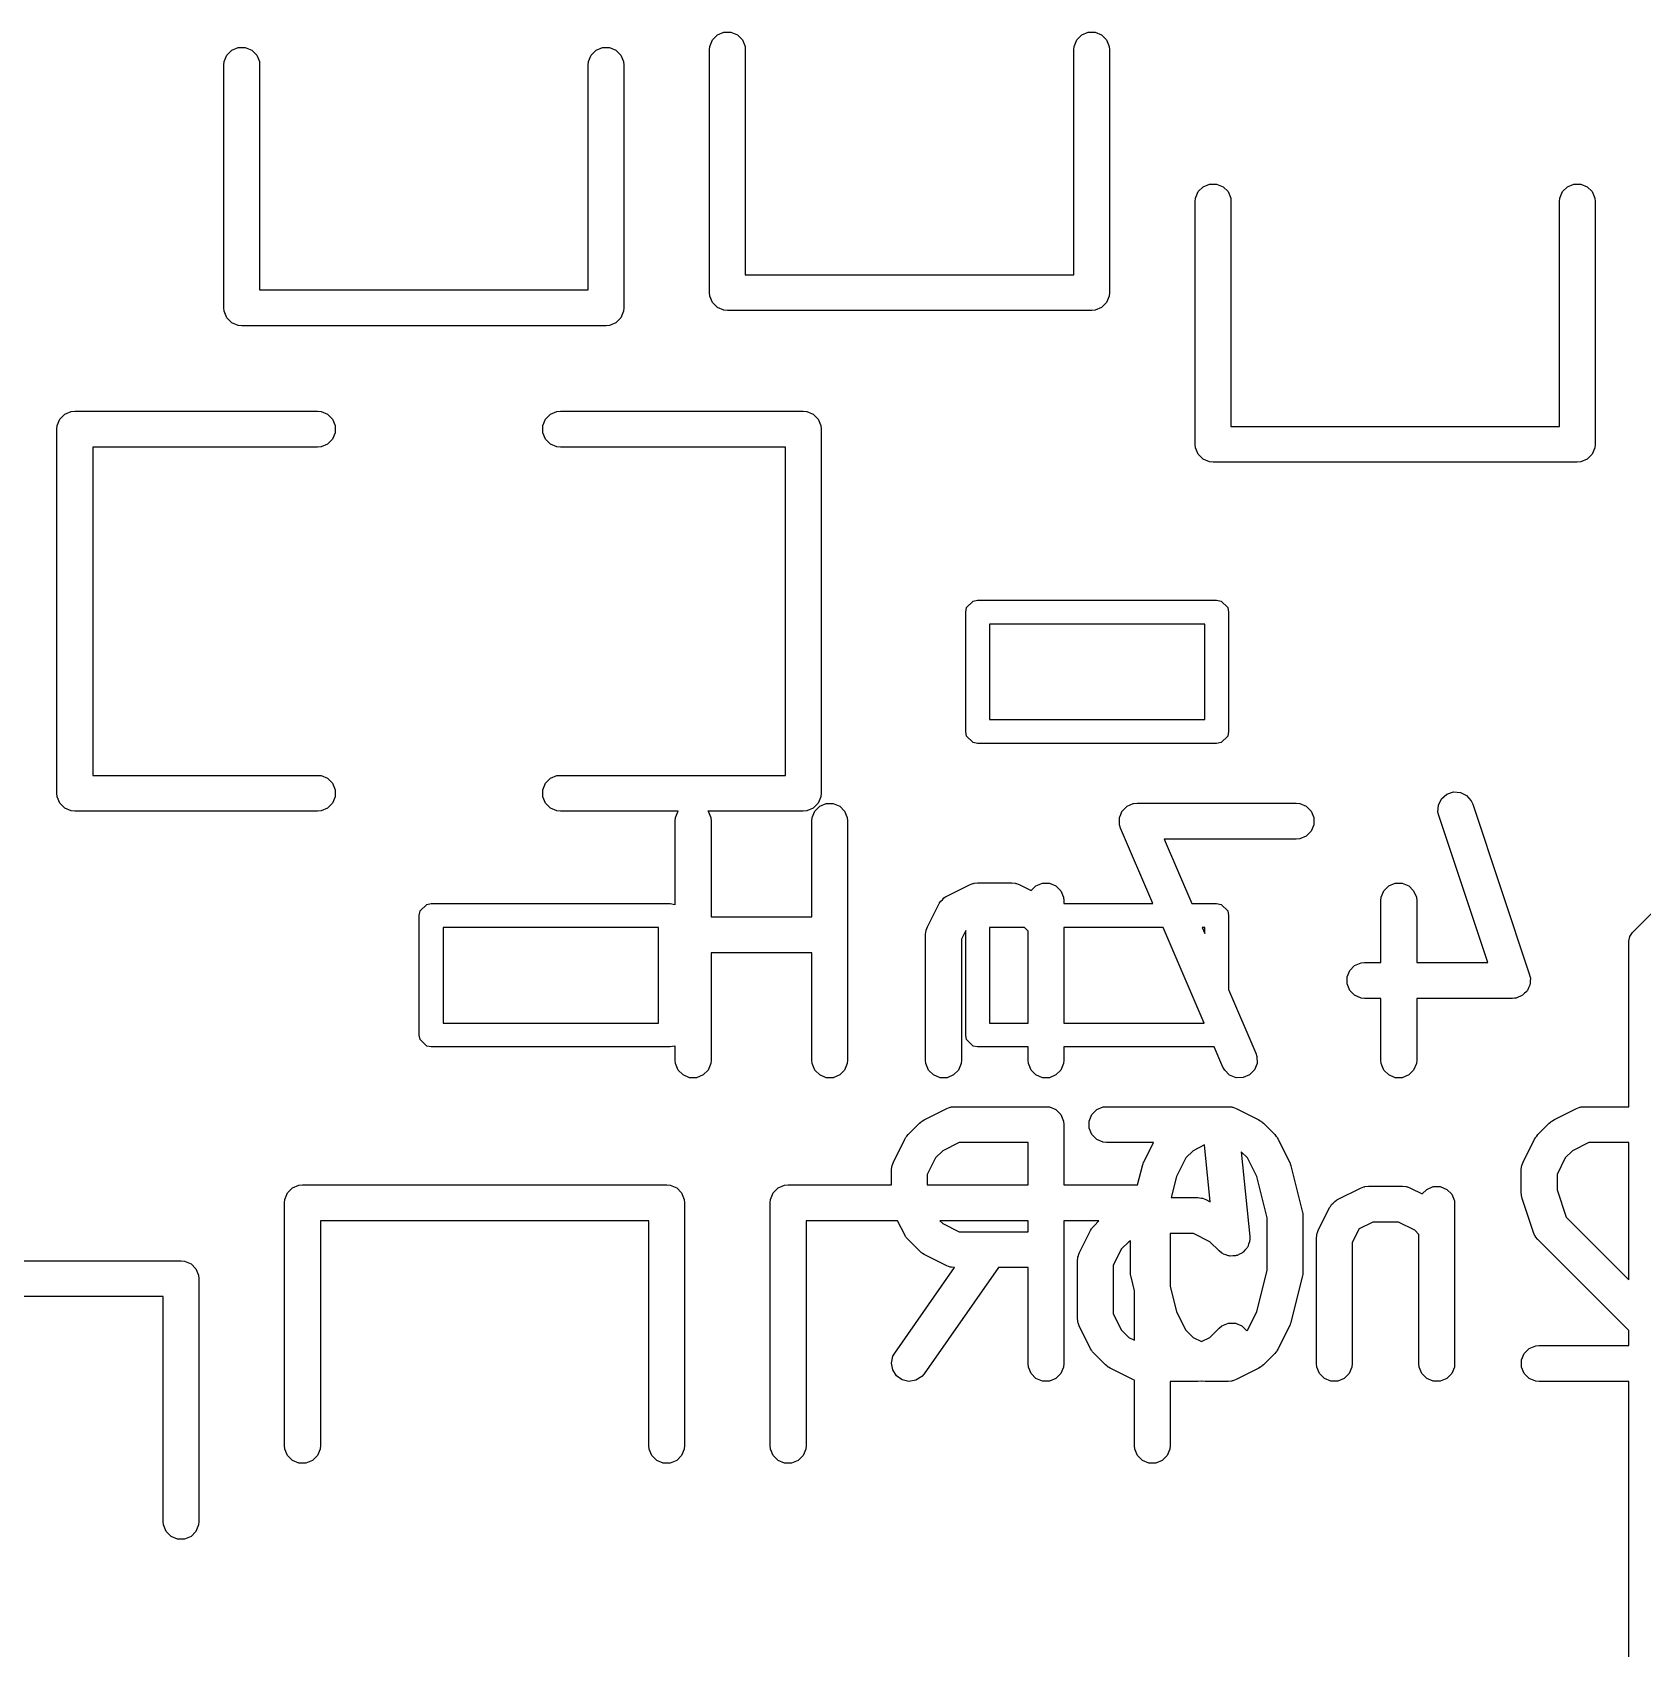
# Model space of a CAD drawing. Extents: x -2.1 to 1.75, y 0.25 to 2.72.
# Drawn here: x -1.3045 to -1.0392, y 2.124 to 2.3904 of the extents above; entities that cross this region are included whole.
import ezdxf

# ---------------------------------------------------------------- set-up
doc = ezdxf.new("R2010")
doc.units = 0
doc.header["$MEASUREMENT"] = 0
doc.layers.add('BLACK', color=7, linetype='CONTINUOUS')

msp = doc.modelspace()

# ---------------------------------------------------------------- linework, layer by layer
at = {"layer": 'BLACK', "linetype": 'CONTINUOUS'}
for p, q in [((-1.19246, 2.38914), (-1.19164, 2.38996)), ((-1.19164, 2.38996), (-1.19058, 2.3904)), ((-1.19058, 2.3904), (-1.18942, 2.3904)), ((-1.18942, 2.3904), (-1.18836, 2.38996)), ((-1.18836, 2.38996), (-1.18754, 2.38914)), ((-1.13246, 2.38914), (-1.13164, 2.38996)), ((-1.13164, 2.38996), (-1.13058, 2.3904)), ((-1.13058, 2.3904), (-1.12942, 2.3904)), ((-1.12942, 2.3904), (-1.12836, 2.38996)), ((-1.12836, 2.38996), (-1.12754, 2.38914)), ((-1.2729, 2.38558), (-1.27246, 2.38664)), ((-1.27246, 2.38664), (-1.27164, 2.38746)), ((-1.27164, 2.38746), (-1.27058, 2.3879)), ((-1.27058, 2.3879), (-1.26942, 2.3879)), ((-1.26942, 2.3879), (-1.26836, 2.38746)), ((-1.26836, 2.38746), (-1.26754, 2.38664)), ((-1.26754, 2.38664), (-1.2671, 2.38558)), ((-1.2129, 2.38558), (-1.21246, 2.38664)), ((-1.21246, 2.38664), (-1.21164, 2.38746)), ((-1.21164, 2.38746), (-1.21058, 2.3879)), ((-1.21058, 2.3879), (-1.20942, 2.3879)), ((-1.20942, 2.3879), (-1.20836, 2.38746)), ((-1.20836, 2.38746), (-1.20754, 2.38664)), ((-1.20754, 2.38664), (-1.2071, 2.38558)), ((-1.19295, 2.3875), (-1.1929, 2.38808)), ((-1.19295, 2.3475), (-1.19295, 2.3875)), ((-1.1929, 2.38808), (-1.19246, 2.38914)), ((-1.18754, 2.38914), (-1.1871, 2.38808)), ((-1.1871, 2.38808), (-1.18705, 2.3875)), ((-1.18705, 2.3875), (-1.18705, 2.35045)), ((-1.13295, 2.3875), (-1.1329, 2.38808)), ((-1.13295, 2.35045), (-1.13295, 2.3875)), ((-1.1329, 2.38808), (-1.13246, 2.38914)), ((-1.12754, 2.38914), (-1.1271, 2.38808)), ((-1.1271, 2.38808), (-1.12705, 2.3875)), ((-1.12705, 2.3875), (-1.12705, 2.3475)), ((-1.27295, 2.385), (-1.2729, 2.38558)), ((-1.27295, 2.345), (-1.27295, 2.385)), ((-1.2671, 2.38558), (-1.26705, 2.385)), ((-1.26705, 2.385), (-1.26705, 2.34795)), ((-1.21295, 2.385), (-1.2129, 2.38558)), ((-1.21295, 2.34795), (-1.21295, 2.385)), ((-1.2071, 2.38558), (-1.20705, 2.385)), ((-1.20705, 2.385), (-1.20705, 2.345)), ((-1.11164, 2.36496), (-1.11058, 2.3654)), ((-1.11058, 2.3654), (-1.10942, 2.3654)), ((-1.10942, 2.3654), (-1.10836, 2.36496)), ((-1.05164, 2.36496), (-1.05058, 2.3654)), ((-1.05058, 2.3654), (-1.04942, 2.3654)), ((-1.04942, 2.3654), (-1.04836, 2.36496)), ((-1.11295, 2.3625), (-1.1129, 2.36308)), ((-1.1129, 2.36308), (-1.11246, 2.36414)), ((-1.11246, 2.36414), (-1.11164, 2.36496)), ((-1.10836, 2.36496), (-1.10754, 2.36414)), ((-1.10754, 2.36414), (-1.1071, 2.36308)), ((-1.1071, 2.36308), (-1.10705, 2.3625)), ((-1.05295, 2.3625), (-1.0529, 2.36308)), ((-1.0529, 2.36308), (-1.05246, 2.36414)), ((-1.05246, 2.36414), (-1.05164, 2.36496)), ((-1.04836, 2.36496), (-1.04754, 2.36414)), ((-1.04754, 2.36414), (-1.0471, 2.36308)), ((-1.0471, 2.36308), (-1.04705, 2.3625)), ((-1.11295, 2.3225), (-1.11295, 2.3625)), ((-1.10705, 2.3625), (-1.10705, 2.32545)), ((-1.05295, 2.32545), (-1.05295, 2.3625)), ((-1.04705, 2.3625), (-1.04705, 2.3225)), ((-1.18705, 2.35045), (-1.13295, 2.35045)), ((-1.26705, 2.34795), (-1.21295, 2.34795)), ((-1.1929, 2.34692), (-1.19295, 2.3475)), ((-1.19246, 2.34586), (-1.1929, 2.34692)), ((-1.1271, 2.34692), (-1.12754, 2.34586)), ((-1.12705, 2.3475), (-1.1271, 2.34692)), ((-1.2729, 2.34442), (-1.27295, 2.345)), ((-1.27246, 2.34336), (-1.2729, 2.34442)), ((-1.2071, 2.34442), (-1.20754, 2.34336)), ((-1.20705, 2.345), (-1.2071, 2.34442)), ((-1.19164, 2.34504), (-1.19246, 2.34586)), ((-1.19058, 2.3446), (-1.19164, 2.34504)), ((-1.19, 2.34455), (-1.19058, 2.3446)), ((-1.13, 2.34455), (-1.19, 2.34455)), ((-1.12942, 2.3446), (-1.13, 2.34455)), ((-1.12836, 2.34504), (-1.12942, 2.3446)), ((-1.12754, 2.34586), (-1.12836, 2.34504)), ((-1.27164, 2.34254), (-1.27246, 2.34336)), ((-1.27058, 2.3421), (-1.27164, 2.34254)), ((-1.27, 2.34205), (-1.27058, 2.3421)), ((-1.21, 2.34205), (-1.27, 2.34205)), ((-1.20942, 2.3421), (-1.21, 2.34205)), ((-1.20836, 2.34254), (-1.20942, 2.3421)), ((-1.20754, 2.34336), (-1.20836, 2.34254)), ((-1.30045, 2.325), (-1.3004, 2.32558)), ((-1.3004, 2.32558), (-1.29996, 2.32664)), ((-1.29996, 2.32664), (-1.29914, 2.32746)), ((-1.29914, 2.32746), (-1.29808, 2.3279)), ((-1.29808, 2.3279), (-1.2975, 2.32795)), ((-1.2975, 2.32795), (-1.2575, 2.32795)), ((-1.2575, 2.32795), (-1.25692, 2.3279)), ((-1.25692, 2.3279), (-1.25586, 2.32746)), ((-1.25586, 2.32746), (-1.25504, 2.32664)), ((-1.25504, 2.32664), (-1.2546, 2.32558)), ((-1.2546, 2.32558), (-1.2546, 2.32442)), ((-1.2204, 2.32558), (-1.21996, 2.32664)), ((-1.2204, 2.32442), (-1.2204, 2.32558)), ((-1.21996, 2.32664), (-1.21914, 2.32746)), ((-1.21914, 2.32746), (-1.21808, 2.3279)), ((-1.21808, 2.3279), (-1.2175, 2.32795)), ((-1.2175, 2.32795), (-1.1775, 2.32795)), ((-1.1775, 2.32795), (-1.17692, 2.3279)), ((-1.17692, 2.3279), (-1.17586, 2.32746)), ((-1.17586, 2.32746), (-1.17504, 2.32664)), ((-1.17504, 2.32664), (-1.1746, 2.32558)), ((-1.1746, 2.32558), (-1.17455, 2.325)), ((-1.10705, 2.32545), (-1.05295, 2.32545)), ((-1.30045, 2.265), (-1.30045, 2.325)), ((-1.25504, 2.32336), (-1.25586, 2.32254)), ((-1.2546, 2.32442), (-1.25504, 2.32336)), ((-1.21996, 2.32336), (-1.2204, 2.32442)), ((-1.21914, 2.32254), (-1.21996, 2.32336)), ((-1.17455, 2.325), (-1.17455, 2.265)), ((-1.2575, 2.32205), (-1.29455, 2.32205)), ((-1.29455, 2.32205), (-1.29455, 2.26795)), ((-1.25692, 2.3221), (-1.2575, 2.32205)), ((-1.25586, 2.32254), (-1.25692, 2.3221)), ((-1.21808, 2.3221), (-1.21914, 2.32254)), ((-1.2175, 2.32205), (-1.21808, 2.3221)), ((-1.18045, 2.32205), (-1.2175, 2.32205)), ((-1.18045, 2.26795), (-1.18045, 2.32205)), ((-1.1129, 2.32192), (-1.11295, 2.3225)), ((-1.11246, 2.32086), (-1.1129, 2.32192)), ((-1.11164, 2.32004), (-1.11246, 2.32086)), ((-1.11058, 2.3196), (-1.11164, 2.32004)), ((-1.04836, 2.32004), (-1.04942, 2.3196)), ((-1.04754, 2.32086), (-1.04836, 2.32004)), ((-1.0471, 2.32192), (-1.04754, 2.32086)), ((-1.04705, 2.3225), (-1.0471, 2.32192)), ((-1.11, 2.31955), (-1.11058, 2.3196)), ((-1.05, 2.31955), (-1.11, 2.31955)), ((-1.04942, 2.3196), (-1.05, 2.31955)), ((-1.1506, 2.2956), (-1.14953, 2.29666)), ((-1.14953, 2.29666), (-1.14878, 2.29681)), ((-1.14878, 2.29681), (-1.10941, 2.29681)), ((-1.10941, 2.29681), (-1.10866, 2.29666)), ((-1.10866, 2.29666), (-1.10759, 2.2956)), ((-1.15075, 2.29484), (-1.1506, 2.2956)), ((-1.15075, 2.27516), (-1.15075, 2.29484)), ((-1.10759, 2.2956), (-1.10744, 2.29484)), ((-1.10744, 2.29484), (-1.10744, 2.27516)), ((-1.14681, 2.29287), (-1.14681, 2.27713)), ((-1.11138, 2.29287), (-1.14681, 2.29287)), ((-1.11138, 2.27713), (-1.11138, 2.29287)), ((-1.04092, 2.24204), (-1.00155, 2.28141)), ((-1.1506, 2.2744), (-1.15075, 2.27516)), ((-1.14681, 2.27713), (-1.11138, 2.27713)), ((-1.10744, 2.27516), (-1.10759, 2.2744)), ((-1.14953, 2.27334), (-1.1506, 2.2744)), ((-1.14878, 2.27319), (-1.14953, 2.27334)), ((-1.10941, 2.27319), (-1.14878, 2.27319)), ((-1.10866, 2.27334), (-1.10941, 2.27319)), ((-1.10759, 2.2744), (-1.10866, 2.27334)), ((-1.29455, 2.26795), (-1.2575, 2.26795)), ((-1.2575, 2.26795), (-1.25692, 2.2679)), ((-1.25692, 2.2679), (-1.25586, 2.26746)), ((-1.25586, 2.26746), (-1.25504, 2.26664)), ((-1.21996, 2.26664), (-1.21914, 2.26746)), ((-1.21914, 2.26746), (-1.21808, 2.2679)), ((-1.21808, 2.2679), (-1.2175, 2.26795)), ((-1.2175, 2.26795), (-1.18045, 2.26795)), ((-1.3004, 2.26442), (-1.30045, 2.265)), ((-1.29996, 2.26336), (-1.3004, 2.26442)), ((-1.25504, 2.26664), (-1.2546, 2.26558)), ((-1.2546, 2.26442), (-1.25504, 2.26336)), ((-1.2546, 2.26558), (-1.2546, 2.26442)), ((-1.2204, 2.26558), (-1.21996, 2.26664)), ((-1.2204, 2.26442), (-1.2204, 2.26558)), ((-1.21996, 2.26336), (-1.2204, 2.26442)), ((-1.1746, 2.26442), (-1.17504, 2.26336)), ((-1.17455, 2.265), (-1.1746, 2.26442)), ((-1.07289, 2.26306), (-1.07237, 2.26409)), ((-1.07237, 2.26409), (-1.0715, 2.26484)), ((-1.0715, 2.26484), (-1.07041, 2.26521)), ((-1.07041, 2.26521), (-1.06926, 2.26512)), ((-1.06926, 2.26512), (-1.06823, 2.26461)), ((-1.06823, 2.26461), (-1.06747, 2.26374)), ((-1.29914, 2.26254), (-1.29996, 2.26336)), ((-1.29808, 2.2621), (-1.29914, 2.26254)), ((-1.2975, 2.26205), (-1.29808, 2.2621)), ((-1.2575, 2.26205), (-1.2975, 2.26205)), ((-1.25692, 2.2621), (-1.2575, 2.26205)), ((-1.25586, 2.26254), (-1.25692, 2.2621)), ((-1.25504, 2.26336), (-1.25586, 2.26254)), ((-1.21914, 2.26254), (-1.21996, 2.26336)), ((-1.21808, 2.2621), (-1.21914, 2.26254)), ((-1.2175, 2.26205), (-1.21808, 2.2621)), ((-1.1981, 2.26205), (-1.2175, 2.26205)), ((-1.19854, 2.26098), (-1.1981, 2.26204)), ((-1.1981, 2.26204), (-1.1981, 2.26205)), ((-1.1775, 2.26205), (-1.1932, 2.26205)), ((-1.1932, 2.26205), (-1.19319, 2.26204)), ((-1.19319, 2.26204), (-1.19275, 2.26098)), ((-1.17692, 2.2621), (-1.1775, 2.26205)), ((-1.17586, 2.26254), (-1.17692, 2.2621)), ((-1.17605, 2.26098), (-1.17561, 2.26204)), ((-1.17504, 2.26336), (-1.17586, 2.26254)), ((-1.17561, 2.26204), (-1.17479, 2.26286)), ((-1.17479, 2.26286), (-1.17373, 2.2633)), ((-1.17373, 2.2633), (-1.17258, 2.2633)), ((-1.17258, 2.2633), (-1.17151, 2.26286)), ((-1.17151, 2.26286), (-1.1707, 2.26204)), ((-1.1707, 2.26204), (-1.17026, 2.26098)), ((-1.12543, 2.26098), (-1.12522, 2.26149)), ((-1.12522, 2.26149), (-1.12501, 2.26201)), ((-1.12501, 2.26201), (-1.12499, 2.26202)), ((-1.12499, 2.26204), (-1.12459, 2.26244)), ((-1.12499, 2.26202), (-1.12499, 2.26204)), ((-1.12459, 2.26244), (-1.1242, 2.26284)), ((-1.1242, 2.26284), (-1.12419, 2.26284)), ((-1.12419, 2.26284), (-1.12417, 2.26286)), ((-1.12417, 2.26286), (-1.12366, 2.26307)), ((-1.12366, 2.26307), (-1.12314, 2.26329)), ((-1.12314, 2.26329), (-1.12313, 2.26329)), ((-1.12313, 2.26329), (-1.12311, 2.2633)), ((-1.12311, 2.2633), (-1.12253, 2.26335)), ((-1.12253, 2.26335), (-1.09629, 2.26335)), ((-1.09629, 2.26335), (-1.09571, 2.2633)), ((-1.09571, 2.2633), (-1.09465, 2.26286)), ((-1.09465, 2.26286), (-1.09383, 2.26204)), ((-1.09383, 2.26204), (-1.09339, 2.26098)), ((-1.07297, 2.26191), (-1.07289, 2.26306)), ((-1.07284, 2.26134), (-1.07297, 2.26191)), ((-1.06747, 2.26374), (-1.06724, 2.26321)), ((-1.06724, 2.26321), (-1.05786, 2.23509)), ((-1.1986, 2.2604), (-1.19854, 2.26098)), ((-1.1986, 2.24661), (-1.1986, 2.2604)), ((-1.19275, 2.26098), (-1.1927, 2.2604)), ((-1.1927, 2.2604), (-1.1927, 2.24461)), ((-1.1761, 2.2604), (-1.17605, 2.26098)), ((-1.1761, 2.24461), (-1.1761, 2.2604)), ((-1.17026, 2.26098), (-1.1702, 2.2604)), ((-1.1702, 2.2604), (-1.1702, 2.22103)), ((-1.12544, 2.26094), (-1.12543, 2.26096)), ((-1.12543, 2.26038), (-1.12544, 2.26094)), ((-1.12543, 2.26096), (-1.12543, 2.26098)), ((-1.12543, 2.25982), (-1.12543, 2.26038)), ((-1.12542, 2.25981), (-1.12543, 2.25982)), ((-1.12542, 2.25979), (-1.12542, 2.25981)), ((-1.12525, 2.25924), (-1.12542, 2.25979)), ((-1.11992, 2.24681), (-1.12525, 2.25924)), ((-1.09383, 2.25876), (-1.09465, 2.25795)), ((-1.09339, 2.25982), (-1.09383, 2.25876)), ((-1.09339, 2.26098), (-1.09339, 2.25982)), ((-1.06476, 2.23711), (-1.07284, 2.26134)), ((-1.09629, 2.25745), (-1.11805, 2.25745)), ((-1.11805, 2.25745), (-1.1135, 2.24681)), ((-1.09571, 2.2575), (-1.09629, 2.25745)), ((-1.09465, 2.25795), (-1.09571, 2.2575)), ((-1.15385, 2.24804), (-1.1501, 2.24992)), ((-1.1501, 2.24992), (-1.14956, 2.25013)), ((-1.14956, 2.25013), (-1.14945, 2.25013)), ((-1.14945, 2.25013), (-1.14936, 2.25017)), ((-1.14936, 2.25017), (-1.14878, 2.25023)), ((-1.14878, 2.25023), (-1.14316, 2.25023)), ((-1.14316, 2.25023), (-1.14258, 2.25017)), ((-1.14258, 2.25017), (-1.14248, 2.25013)), ((-1.14248, 2.25013), (-1.14238, 2.25013)), ((-1.14238, 2.25013), (-1.14183, 2.24992)), ((-1.14183, 2.24992), (-1.13994, 2.24897)), ((-1.13994, 2.24897), (-1.13917, 2.24973)), ((-1.13917, 2.24973), (-1.13811, 2.25017)), ((-1.13811, 2.25017), (-1.13695, 2.25017)), ((-1.13695, 2.25017), (-1.13589, 2.24973)), ((-1.13589, 2.24973), (-1.13508, 2.24892)), ((-1.13508, 2.24892), (-1.13463, 2.24785)), ((-1.08231, 2.24785), (-1.08187, 2.24892)), ((-1.08187, 2.24892), (-1.08105, 2.24973)), ((-1.08105, 2.24973), (-1.07999, 2.25017)), ((-1.07999, 2.25017), (-1.07884, 2.25017)), ((-1.07884, 2.25017), (-1.07777, 2.24973)), ((-1.07777, 2.24973), (-1.07696, 2.24892)), ((-1.07696, 2.24892), (-1.07652, 2.24785)), ((-1.24075, 2.24484), (-1.2406, 2.2456)), ((-1.2406, 2.2456), (-1.23953, 2.24666)), ((-1.23953, 2.24666), (-1.23878, 2.24681)), ((-1.23878, 2.24681), (-1.19941, 2.24681)), ((-1.19941, 2.24681), (-1.19866, 2.24666)), ((-1.19866, 2.24666), (-1.1986, 2.24661)), ((-1.15704, 2.24297), (-1.15517, 2.24672)), ((-1.15517, 2.24672), (-1.15511, 2.24682)), ((-1.15511, 2.24682), (-1.15509, 2.24687)), ((-1.15509, 2.24687), (-1.15505, 2.24692)), ((-1.15505, 2.24692), (-1.15486, 2.24721)), ((-1.15486, 2.24721), (-1.15458, 2.24746)), ((-1.15458, 2.24746), (-1.15434, 2.24774)), ((-1.15434, 2.24774), (-1.15405, 2.24792)), ((-1.15405, 2.24792), (-1.15399, 2.24797)), ((-1.15399, 2.24797), (-1.15395, 2.24798)), ((-1.15395, 2.24798), (-1.15385, 2.24804)), ((-1.13463, 2.24785), (-1.13458, 2.24728)), ((-1.13458, 2.24728), (-1.13458, 2.24681)), ((-1.13458, 2.24681), (-1.11992, 2.24681)), ((-1.1135, 2.24681), (-1.10941, 2.24681)), ((-1.10941, 2.24681), (-1.10866, 2.24666)), ((-1.10866, 2.24666), (-1.10759, 2.2456)), ((-1.10759, 2.2456), (-1.10744, 2.24484)), ((-1.08237, 2.24728), (-1.08231, 2.24785)), ((-1.08237, 2.23711), (-1.08237, 2.24728)), ((-1.07652, 2.24785), (-1.07646, 2.24728)), ((-1.07646, 2.24728), (-1.07646, 2.23711)), ((-1.24075, 2.22516), (-1.24075, 2.24484)), ((-1.23681, 2.24287), (-1.23681, 2.22713)), ((-1.20138, 2.24287), (-1.23681, 2.24287)), ((-1.20138, 2.22713), (-1.20138, 2.24287)), ((-1.1927, 2.24461), (-1.1761, 2.24461)), ((-1.15725, 2.24243), (-1.15704, 2.24297)), ((-1.14681, 2.24287), (-1.14681, 2.22713)), ((-1.14105, 2.24287), (-1.14681, 2.24287)), ((-1.14048, 2.2423), (-1.14105, 2.24287)), ((-1.13458, 2.24287), (-1.13458, 2.22713)), ((-1.11823, 2.24287), (-1.13458, 2.24287)), ((-1.11148, 2.22713), (-1.11823, 2.24287)), ((-1.11181, 2.24287), (-1.11138, 2.24187)), ((-1.11138, 2.24287), (-1.11181, 2.24287)), ((-1.11138, 2.24187), (-1.11138, 2.24287)), ((-1.10744, 2.24484), (-1.10744, 2.23268)), ((-1.15736, 2.24165), (-1.1573, 2.24223)), ((-1.15736, 2.22103), (-1.15736, 2.24165)), ((-1.1573, 2.24223), (-1.15726, 2.24233)), ((-1.15726, 2.24233), (-1.15725, 2.24243)), ((-1.15075, 2.24236), (-1.15145, 2.24096)), ((-1.15145, 2.24096), (-1.15145, 2.22103)), ((-1.15075, 2.22516), (-1.15075, 2.24236)), ((-1.14048, 2.22713), (-1.14048, 2.2423)), ((-1.0415, 2.24065), (-1.04135, 2.2414)), ((-1.0415, 2.21335), (-1.0415, 2.24065)), ((-1.04135, 2.2414), (-1.04092, 2.24204)), ((-1.1761, 2.2387), (-1.1927, 2.2387)), ((-1.1927, 2.2387), (-1.1927, 2.22103)), ((-1.1761, 2.22103), (-1.1761, 2.2387)), ((-1.08793, 2.23473), (-1.08749, 2.23579)), ((-1.08749, 2.23579), (-1.08668, 2.23661)), ((-1.08668, 2.23661), (-1.08561, 2.23705)), ((-1.08561, 2.23705), (-1.08504, 2.23711)), ((-1.08504, 2.23711), (-1.08237, 2.23711)), ((-1.07646, 2.23711), (-1.06476, 2.23711)), ((-1.05786, 2.23509), (-1.0578, 2.2348)), ((-1.0578, 2.2348), (-1.05777, 2.23473)), ((-1.10744, 2.23268), (-1.10295, 2.22219)), ((-1.08793, 2.23358), (-1.08793, 2.23473)), ((-1.08749, 2.23251), (-1.08793, 2.23358)), ((-1.08668, 2.2317), (-1.08749, 2.23251)), ((-1.05833, 2.23234), (-1.05869, 2.23203)), ((-1.05829, 2.23244), (-1.05833, 2.23234)), ((-1.05821, 2.23251), (-1.05829, 2.23244)), ((-1.05803, 2.23295), (-1.05821, 2.23251)), ((-1.05782, 2.23337), (-1.05803, 2.23295)), ((-1.05781, 2.23348), (-1.05782, 2.23337)), ((-1.05777, 2.23358), (-1.05781, 2.23348)), ((-1.05777, 2.23473), (-1.05777, 2.23467)), ((-1.05777, 2.23467), (-1.05774, 2.23452)), ((-1.05774, 2.23452), (-1.05777, 2.23405)), ((-1.05777, 2.23405), (-1.05777, 2.23358)), ((-1.08561, 2.23126), (-1.08668, 2.2317)), ((-1.08504, 2.2312), (-1.08561, 2.23126)), ((-1.08237, 2.2312), (-1.08504, 2.2312)), ((-1.08237, 2.22103), (-1.08237, 2.2312)), ((-1.06067, 2.2312), (-1.07646, 2.2312)), ((-1.07646, 2.2312), (-1.07646, 2.22103)), ((-1.06037, 2.23123), (-1.06067, 2.2312)), ((-1.0603, 2.23122), (-1.06037, 2.23123)), ((-1.06024, 2.23124), (-1.0603, 2.23122)), ((-1.06009, 2.23126), (-1.06024, 2.23124)), ((-1.05965, 2.23144), (-1.06009, 2.23126)), ((-1.0592, 2.23159), (-1.05965, 2.23144)), ((-1.05912, 2.23166), (-1.0592, 2.23159)), ((-1.05903, 2.2317), (-1.05912, 2.23166)), ((-1.05869, 2.23203), (-1.05903, 2.2317)), ((-1.23681, 2.22713), (-1.20138, 2.22713)), ((-1.14681, 2.22713), (-1.14048, 2.22713)), ((-1.13458, 2.22713), (-1.11148, 2.22713)), ((-1.2406, 2.2244), (-1.24075, 2.22516)), ((-1.23953, 2.22334), (-1.2406, 2.2244)), ((-1.1506, 2.2244), (-1.15075, 2.22516)), ((-1.14953, 2.22334), (-1.1506, 2.2244)), ((-1.23878, 2.22319), (-1.23953, 2.22334)), ((-1.19941, 2.22319), (-1.23878, 2.22319)), ((-1.19866, 2.22334), (-1.19941, 2.22319)), ((-1.1986, 2.22339), (-1.19866, 2.22334)), ((-1.1986, 2.22103), (-1.1986, 2.22339)), ((-1.14878, 2.22319), (-1.14953, 2.22334)), ((-1.14048, 2.22319), (-1.14878, 2.22319)), ((-1.14048, 2.22103), (-1.14048, 2.22319)), ((-1.1098, 2.22319), (-1.13458, 2.22319)), ((-1.13458, 2.22319), (-1.13458, 2.22103)), ((-1.10837, 2.21987), (-1.1098, 2.22319)), ((-1.10295, 2.22219), (-1.10277, 2.22164)), ((-1.10277, 2.22164), (-1.10276, 2.22049)), ((-1.19854, 2.22045), (-1.1986, 2.22103)), ((-1.1981, 2.21939), (-1.19854, 2.22045)), ((-1.19729, 2.21858), (-1.1981, 2.21939)), ((-1.19319, 2.21939), (-1.19401, 2.21858)), ((-1.19275, 2.22045), (-1.19319, 2.21939)), ((-1.1927, 2.22103), (-1.19275, 2.22045)), ((-1.17605, 2.22045), (-1.1761, 2.22103)), ((-1.17561, 2.21939), (-1.17605, 2.22045)), ((-1.17479, 2.21858), (-1.17561, 2.21939)), ((-1.1707, 2.21939), (-1.17151, 2.21858)), ((-1.17026, 2.22045), (-1.1707, 2.21939)), ((-1.1702, 2.22103), (-1.17026, 2.22045)), ((-1.1573, 2.22045), (-1.15736, 2.22103)), ((-1.15686, 2.21939), (-1.1573, 2.22045)), ((-1.15604, 2.21858), (-1.15686, 2.21939)), ((-1.15195, 2.21939), (-1.15276, 2.21858)), ((-1.15151, 2.22045), (-1.15195, 2.21939)), ((-1.15145, 2.22103), (-1.15151, 2.22045)), ((-1.14043, 2.22045), (-1.14048, 2.22103)), ((-1.13999, 2.21939), (-1.14043, 2.22045)), ((-1.13917, 2.21858), (-1.13999, 2.21939)), ((-1.13508, 2.21939), (-1.13589, 2.21858)), ((-1.13463, 2.22045), (-1.13508, 2.21939)), ((-1.13458, 2.22103), (-1.13463, 2.22045)), ((-1.10809, 2.21936), (-1.10837, 2.21987)), ((-1.10727, 2.21856), (-1.10809, 2.21936)), ((-1.10319, 2.21942), (-1.10399, 2.2186)), ((-1.10276, 2.22049), (-1.10319, 2.21942)), ((-1.08231, 2.22045), (-1.08237, 2.22103)), ((-1.08187, 2.21939), (-1.08231, 2.22045)), ((-1.08105, 2.21858), (-1.08187, 2.21939)), ((-1.07696, 2.21939), (-1.07777, 2.21858)), ((-1.07652, 2.22045), (-1.07696, 2.21939)), ((-1.07646, 2.22103), (-1.07652, 2.22045)), ((-1.19622, 2.21813), (-1.19729, 2.21858)), ((-1.19507, 2.21813), (-1.19622, 2.21813)), ((-1.19401, 2.21858), (-1.19507, 2.21813)), ((-1.17373, 2.21813), (-1.17479, 2.21858)), ((-1.17258, 2.21813), (-1.17373, 2.21813)), ((-1.17151, 2.21858), (-1.17258, 2.21813)), ((-1.15498, 2.21813), (-1.15604, 2.21858)), ((-1.15383, 2.21813), (-1.15498, 2.21813)), ((-1.15276, 2.21858), (-1.15383, 2.21813)), ((-1.13811, 2.21813), (-1.13917, 2.21858)), ((-1.13695, 2.21813), (-1.13811, 2.21813)), ((-1.13589, 2.21858), (-1.13695, 2.21813)), ((-1.1062, 2.21813), (-1.10727, 2.21856)), ((-1.10505, 2.21814), (-1.1062, 2.21813)), ((-1.10399, 2.2186), (-1.10505, 2.21814)), ((-1.07999, 2.21813), (-1.08105, 2.21858)), ((-1.07884, 2.21813), (-1.07999, 2.21813)), ((-1.07777, 2.21858), (-1.07884, 2.21813)), ((-1.15814, 2.2108), (-1.15809, 2.21086)), ((-1.15809, 2.21086), (-1.158, 2.21091)), ((-1.158, 2.21091), (-1.15792, 2.21098)), ((-1.15792, 2.21098), (-1.15785, 2.21101)), ((-1.15785, 2.21101), (-1.1576, 2.21117)), ((-1.1576, 2.21117), (-1.15385, 2.21304)), ((-1.15385, 2.21304), (-1.15331, 2.21325)), ((-1.15331, 2.21325), (-1.1532, 2.21326)), ((-1.1532, 2.21326), (-1.15311, 2.2133)), ((-1.15311, 2.2133), (-1.15253, 2.21335)), ((-1.15253, 2.21335), (-1.13753, 2.21335)), ((-1.13753, 2.21335), (-1.13695, 2.2133)), ((-1.13695, 2.2133), (-1.13589, 2.21286)), ((-1.13589, 2.21286), (-1.13508, 2.21204)), ((-1.13508, 2.21204), (-1.13463, 2.21098)), ((-1.13463, 2.21098), (-1.13458, 2.2104)), ((-1.13042, 2.21098), (-1.12998, 2.21204)), ((-1.13042, 2.20982), (-1.13042, 2.21098)), ((-1.12998, 2.21204), (-1.12917, 2.21286)), ((-1.12917, 2.21286), (-1.1281, 2.2133)), ((-1.1281, 2.2133), (-1.12753, 2.21335)), ((-1.12753, 2.21335), (-1.10878, 2.21335)), ((-1.10878, 2.21335), (-1.10753, 2.21335)), ((-1.10753, 2.21335), (-1.10696, 2.2133)), ((-1.10696, 2.2133), (-1.10686, 2.21326)), ((-1.10686, 2.21326), (-1.10675, 2.21325)), ((-1.10675, 2.21325), (-1.10621, 2.21304)), ((-1.10621, 2.21304), (-1.10246, 2.21117)), ((-1.10246, 2.21117), (-1.10222, 2.21101)), ((-1.10222, 2.21101), (-1.10214, 2.21098)), ((-1.10214, 2.21098), (-1.10206, 2.21091)), ((-1.10206, 2.21091), (-1.10197, 2.21086)), ((-1.10197, 2.21086), (-1.10192, 2.2108)), ((-1.0544, 2.2108), (-1.05435, 2.21086)), ((-1.05435, 2.21086), (-1.05426, 2.21091)), ((-1.05426, 2.21091), (-1.05418, 2.21098)), ((-1.05418, 2.21098), (-1.0541, 2.21101)), ((-1.0541, 2.21101), (-1.05386, 2.21117)), ((-1.05386, 2.21117), (-1.05011, 2.21304)), ((-1.05011, 2.21304), (-1.04957, 2.21325)), ((-1.04957, 2.21325), (-1.04946, 2.21326)), ((-1.04946, 2.21326), (-1.04936, 2.2133)), ((-1.04936, 2.2133), (-1.04879, 2.21335)), ((-1.04879, 2.21335), (-1.0415, 2.21335)), ((-1.16079, 2.20797), (-1.16064, 2.20822)), ((-1.16064, 2.20822), (-1.16061, 2.20829)), ((-1.16061, 2.20829), (-1.16054, 2.20837)), ((-1.16054, 2.20837), (-1.16049, 2.20846)), ((-1.16049, 2.20846), (-1.16043, 2.20851)), ((-1.16043, 2.20851), (-1.16024, 2.20874)), ((-1.16024, 2.20874), (-1.15837, 2.21061)), ((-1.15837, 2.21061), (-1.15814, 2.2108)), ((-1.13458, 2.2104), (-1.13458, 2.20045)), ((-1.12998, 2.20876), (-1.13042, 2.20982)), ((-1.12917, 2.20795), (-1.12998, 2.20876)), ((-1.10192, 2.2108), (-1.1017, 2.21061)), ((-1.1017, 2.21061), (-1.09982, 2.20874)), ((-1.09982, 2.20874), (-1.09964, 2.20851)), ((-1.09964, 2.20851), (-1.09958, 2.20846)), ((-1.09958, 2.20846), (-1.09952, 2.20837)), ((-1.09952, 2.20837), (-1.09946, 2.20829)), ((-1.09946, 2.20829), (-1.09943, 2.20822)), ((-1.09943, 2.20822), (-1.09927, 2.20797)), ((-1.05705, 2.20797), (-1.0569, 2.20822)), ((-1.0569, 2.20822), (-1.05687, 2.20829)), ((-1.05687, 2.20829), (-1.0568, 2.20837)), ((-1.0568, 2.20837), (-1.05674, 2.20846)), ((-1.05674, 2.20846), (-1.05668, 2.20851)), ((-1.05668, 2.20851), (-1.0565, 2.20874)), ((-1.0565, 2.20874), (-1.05462, 2.21061)), ((-1.05462, 2.21061), (-1.0544, 2.2108)), ((-1.16267, 2.20422), (-1.16079, 2.20797)), ((-1.15453, 2.2061), (-1.15573, 2.2049)), ((-1.15183, 2.20745), (-1.15453, 2.2061)), ((-1.14048, 2.20745), (-1.15183, 2.20745)), ((-1.14048, 2.20045), (-1.14048, 2.20745)), ((-1.1281, 2.2075), (-1.12917, 2.20795)), ((-1.12753, 2.20745), (-1.1281, 2.2075)), ((-1.11981, 2.20745), (-1.12753, 2.20745)), ((-1.12142, 2.20422), (-1.11981, 2.20745)), ((-1.11328, 2.2061), (-1.11448, 2.2049)), ((-1.11141, 2.20704), (-1.11328, 2.2061)), ((-1.11047, 2.19768), (-1.11141, 2.20704)), ((-1.10434, 2.2049), (-1.10536, 2.20593)), ((-1.10536, 2.20593), (-1.10397, 2.19195)), ((-1.09927, 2.20797), (-1.09739, 2.20422)), ((-1.05893, 2.20422), (-1.05705, 2.20797)), ((-1.05079, 2.2061), (-1.05198, 2.2049)), ((-1.04809, 2.20745), (-1.05079, 2.2061)), ((-1.0415, 2.20745), (-1.04809, 2.20745)), ((-1.0415, 2.18479), (-1.0415, 2.20745)), ((-1.16298, 2.2029), (-1.16292, 2.20348)), ((-1.16298, 2.20045), (-1.16298, 2.2029)), ((-1.16292, 2.20348), (-1.16288, 2.20358)), ((-1.16288, 2.20368), (-1.16267, 2.20422)), ((-1.16288, 2.20358), (-1.16288, 2.20368)), ((-1.15573, 2.2049), (-1.15708, 2.2022)), ((-1.12244, 2.20045), (-1.12165, 2.20362)), ((-1.12165, 2.20362), (-1.12163, 2.20366)), ((-1.12163, 2.20368), (-1.12154, 2.20392)), ((-1.12163, 2.20366), (-1.12163, 2.20368)), ((-1.12154, 2.20392), (-1.12145, 2.20416)), ((-1.12145, 2.20416), (-1.12144, 2.20418)), ((-1.12144, 2.20418), (-1.12142, 2.20422)), ((-1.11448, 2.2049), (-1.116, 2.20187)), ((-1.10282, 2.20187), (-1.10434, 2.2049)), ((-1.09739, 2.20422), (-1.09738, 2.20418)), ((-1.09738, 2.20418), (-1.09737, 2.20416)), ((-1.09737, 2.20416), (-1.09728, 2.20392)), ((-1.09728, 2.20392), (-1.09719, 2.20368)), ((-1.09719, 2.20368), (-1.09719, 2.20366)), ((-1.09719, 2.20366), (-1.09717, 2.20362)), ((-1.09717, 2.20362), (-1.0953, 2.19612)), ((-1.05924, 2.2029), (-1.05918, 2.20348)), ((-1.05924, 2.19915), (-1.05924, 2.2029)), ((-1.05918, 2.20348), (-1.05914, 2.20358)), ((-1.05914, 2.20358), (-1.05913, 2.20368)), ((-1.05913, 2.20368), (-1.05893, 2.20422)), ((-1.05198, 2.2049), (-1.05333, 2.2022)), ((-1.26164, 2.19996), (-1.26058, 2.2004)), ((-1.26058, 2.2004), (-1.26, 2.20045)), ((-1.26, 2.20045), (-1.2, 2.20045)), ((-1.2, 2.20045), (-1.19942, 2.2004)), ((-1.19942, 2.2004), (-1.19836, 2.19996)), ((-1.18164, 2.19996), (-1.18058, 2.2004)), ((-1.18058, 2.2004), (-1.18, 2.20045)), ((-1.18, 2.20045), (-1.16298, 2.20045)), ((-1.15708, 2.2022), (-1.15708, 2.20045)), ((-1.15708, 2.20045), (-1.14048, 2.20045)), ((-1.13458, 2.20045), (-1.12244, 2.20045)), ((-1.116, 2.20187), (-1.11688, 2.19836)), ((-1.10111, 2.19504), (-1.10282, 2.20187)), ((-1.08508, 2.20013), (-1.08498, 2.20017)), ((-1.08498, 2.20017), (-1.08441, 2.20023)), ((-1.08441, 2.20023), (-1.07878, 2.20023)), ((-1.07878, 2.20023), (-1.07821, 2.20017)), ((-1.07821, 2.20017), (-1.07811, 2.20013)), ((-1.0748, 2.19973), (-1.07373, 2.20017)), ((-1.07373, 2.20017), (-1.07258, 2.20017)), ((-1.07258, 2.20017), (-1.07152, 2.19973)), ((-1.05333, 2.2022), (-1.05333, 2.19963)), ((-1.26295, 2.1975), (-1.2629, 2.19808)), ((-1.26295, 2.1575), (-1.26295, 2.1975)), ((-1.2629, 2.19808), (-1.26246, 2.19914)), ((-1.26246, 2.19914), (-1.26164, 2.19996)), ((-1.19836, 2.19996), (-1.19754, 2.19914)), ((-1.19754, 2.19914), (-1.1971, 2.19808)), ((-1.1971, 2.19808), (-1.19705, 2.1975)), ((-1.19705, 2.1975), (-1.19705, 2.1575)), ((-1.18295, 2.1975), (-1.1829, 2.19808)), ((-1.18295, 2.1575), (-1.18295, 2.1975)), ((-1.1829, 2.19808), (-1.18246, 2.19914)), ((-1.18246, 2.19914), (-1.18164, 2.19996)), ((-1.11688, 2.19836), (-1.11253, 2.19836)), ((-1.11253, 2.19836), (-1.11195, 2.1983)), ((-1.11195, 2.1983), (-1.11185, 2.19826)), ((-1.11185, 2.19826), (-1.11175, 2.19825)), ((-1.11175, 2.19825), (-1.11121, 2.19804)), ((-1.11121, 2.19804), (-1.11047, 2.19768)), ((-1.09021, 2.19746), (-1.08997, 2.19774)), ((-1.08997, 2.19774), (-1.08968, 2.19792)), ((-1.08968, 2.19792), (-1.08962, 2.19797)), ((-1.08962, 2.19797), (-1.08957, 2.19798)), ((-1.08957, 2.19798), (-1.08948, 2.19804)), ((-1.08948, 2.19804), (-1.08573, 2.19992)), ((-1.08573, 2.19992), (-1.08519, 2.20013)), ((-1.08519, 2.20013), (-1.08508, 2.20013)), ((-1.07811, 2.20013), (-1.078, 2.20013)), ((-1.078, 2.20013), (-1.07746, 2.19992)), ((-1.07746, 2.19992), (-1.07556, 2.19897)), ((-1.07556, 2.19897), (-1.0748, 2.19973)), ((-1.07152, 2.19973), (-1.0707, 2.19892)), ((-1.0707, 2.19892), (-1.07026, 2.19785)), ((-1.07026, 2.19785), (-1.07021, 2.19728)), ((-1.05921, 2.19886), (-1.05924, 2.19915)), ((-1.05921, 2.19878), (-1.05921, 2.19886)), ((-1.05919, 2.19868), (-1.05921, 2.19878)), ((-1.05918, 2.19858), (-1.05919, 2.19868)), ((-1.05915, 2.1985), (-1.05918, 2.19858)), ((-1.05909, 2.19822), (-1.05915, 2.1985)), ((-1.05721, 2.19259), (-1.05909, 2.19822)), ((-1.05333, 2.19963), (-1.05183, 2.19512)), ((-1.10111, 2.18639), (-1.10111, 2.19504)), ((-1.0953, 2.19612), (-1.09528, 2.19602)), ((-1.09528, 2.19602), (-1.09526, 2.19598)), ((-1.09526, 2.19598), (-1.09524, 2.19576)), ((-1.09524, 2.19576), (-1.09521, 2.19555)), ((-1.09521, 2.19555), (-1.09522, 2.1955)), ((-1.09522, 2.1955), (-1.09521, 2.1954)), ((-1.09521, 2.1954), (-1.09521, 2.18603)), ((-1.09267, 2.19297), (-1.0908, 2.19672)), ((-1.0908, 2.19672), (-1.09074, 2.19682)), ((-1.09074, 2.19682), (-1.09072, 2.19686)), ((-1.09072, 2.19686), (-1.09067, 2.19692)), ((-1.09067, 2.19692), (-1.09049, 2.19721)), ((-1.09049, 2.19721), (-1.09021, 2.19746)), ((-1.07021, 2.19728), (-1.07021, 2.17103)), ((-1.05183, 2.19512), (-1.0415, 2.18479)), ((-1.20295, 2.19455), (-1.25705, 2.19455)), ((-1.25705, 2.19455), (-1.25705, 2.1575)), ((-1.20295, 2.1575), (-1.20295, 2.19455)), ((-1.16196, 2.19455), (-1.17705, 2.19455)), ((-1.17705, 2.19455), (-1.17705, 2.1575)), ((-1.16079, 2.19221), (-1.16196, 2.19455)), ((-1.16064, 2.19196), (-1.16079, 2.19221)), ((-1.155, 2.19455), (-1.15453, 2.19408)), ((-1.14048, 2.19455), (-1.155, 2.19455)), ((-1.15453, 2.19408), (-1.15183, 2.19273)), ((-1.15183, 2.19273), (-1.14048, 2.19273)), ((-1.14048, 2.19273), (-1.14048, 2.19455)), ((-1.12881, 2.19455), (-1.13458, 2.19455)), ((-1.13458, 2.19455), (-1.13458, 2.17103)), ((-1.13204, 2.18922), (-1.13017, 2.19297)), ((-1.13017, 2.19297), (-1.13001, 2.19322)), ((-1.13001, 2.19322), (-1.12998, 2.19329)), ((-1.12998, 2.19329), (-1.12991, 2.19337)), ((-1.12991, 2.19337), (-1.12986, 2.19346)), ((-1.12986, 2.19346), (-1.1298, 2.19351)), ((-1.1298, 2.19351), (-1.12961, 2.19374)), ((-1.12961, 2.19374), (-1.12881, 2.19455)), ((-1.11323, 2.19245), (-1.11705, 2.19245)), ((-1.11705, 2.19245), (-1.11705, 2.18376)), ((-1.11053, 2.1911), (-1.11323, 2.19245)), ((-1.09298, 2.19165), (-1.09293, 2.19223)), ((-1.09293, 2.19223), (-1.09289, 2.19233)), ((-1.09289, 2.19233), (-1.09288, 2.19243)), ((-1.09288, 2.19243), (-1.09267, 2.19297)), ((-1.08596, 2.1932), (-1.08708, 2.19096)), ((-1.08371, 2.19432), (-1.08596, 2.1932)), ((-1.07948, 2.19432), (-1.08371, 2.19432)), ((-1.07678, 2.19298), (-1.07948, 2.19432)), ((-1.07611, 2.1923), (-1.07678, 2.19298)), ((-1.07611, 2.17103), (-1.07611, 2.1923)), ((-1.05698, 2.19207), (-1.05721, 2.19259)), ((-1.16061, 2.19189), (-1.16064, 2.19196)), ((-1.16054, 2.19181), (-1.16061, 2.19189)), ((-1.16049, 2.19172), (-1.16054, 2.19181)), ((-1.16043, 2.19167), (-1.16049, 2.19172)), ((-1.16024, 2.19144), (-1.16043, 2.19167)), ((-1.15837, 2.18957), (-1.16024, 2.19144)), ((-1.15814, 2.18938), (-1.15837, 2.18957)), ((-1.1251, 2.1899), (-1.12645, 2.18721)), ((-1.1239, 2.1911), (-1.1251, 2.1899)), ((-1.12361, 2.19125), (-1.1239, 2.1911)), ((-1.12361, 2.18603), (-1.12361, 2.19125)), ((-1.10899, 2.18957), (-1.11053, 2.1911)), ((-1.10854, 2.1892), (-1.10899, 2.18957)), ((-1.10475, 2.18971), (-1.10503, 2.18937)), ((-1.10445, 2.19001), (-1.10475, 2.18971)), ((-1.10439, 2.19015), (-1.10445, 2.19001)), ((-1.1043, 2.19027), (-1.10439, 2.19015)), ((-1.10417, 2.19068), (-1.1043, 2.19027)), ((-1.10401, 2.19108), (-1.10417, 2.19068)), ((-1.10396, 2.19137), (-1.10401, 2.19123)), ((-1.10401, 2.19123), (-1.10401, 2.19108)), ((-1.10397, 2.19195), (-1.10396, 2.19137)), ((-1.09298, 2.17103), (-1.09298, 2.19165)), ((-1.08708, 2.19096), (-1.08708, 2.17103)), ((-1.05691, 2.19199), (-1.05698, 2.19207)), ((-1.05687, 2.19189), (-1.05691, 2.19199)), ((-1.0565, 2.19144), (-1.05687, 2.19189)), ((-1.0415, 2.17644), (-1.0565, 2.19144)), ((-1.34, 2.18795), (-1.28, 2.18795)), ((-1.28, 2.18795), (-1.27942, 2.1879)), ((-1.27942, 2.1879), (-1.27836, 2.18746)), ((-1.27836, 2.18746), (-1.27754, 2.18664)), ((-1.15809, 2.18932), (-1.15814, 2.18938)), ((-1.158, 2.18926), (-1.15809, 2.18932)), ((-1.15792, 2.1892), (-1.158, 2.18926)), ((-1.15785, 2.18917), (-1.15792, 2.1892)), ((-1.1576, 2.18901), (-1.15785, 2.18917)), ((-1.15385, 2.18714), (-1.1576, 2.18901)), ((-1.15331, 2.18693), (-1.15385, 2.18714)), ((-1.1532, 2.18692), (-1.15331, 2.18693)), ((-1.15311, 2.18688), (-1.1532, 2.18692)), ((-1.15257, 2.18683), (-1.15311, 2.18688)), ((-1.13235, 2.1879), (-1.1323, 2.18848)), ((-1.13235, 2.17853), (-1.13235, 2.1879)), ((-1.1323, 2.18848), (-1.13226, 2.18858)), ((-1.13226, 2.18858), (-1.13225, 2.18868)), ((-1.13225, 2.18868), (-1.13204, 2.18922)), ((-1.12645, 2.18721), (-1.12645, 2.17923)), ((-1.10841, 2.18914), (-1.10854, 2.1892)), ((-1.10829, 2.18905), (-1.10841, 2.18914)), ((-1.10788, 2.18892), (-1.10829, 2.18905)), ((-1.10748, 2.18876), (-1.10788, 2.18892)), ((-1.10733, 2.18876), (-1.10748, 2.18876)), ((-1.10719, 2.18871), (-1.10733, 2.18876)), ((-1.10676, 2.18876), (-1.10719, 2.18871)), ((-1.10633, 2.18876), (-1.10676, 2.18876)), ((-1.10619, 2.18881), (-1.10633, 2.18876)), ((-1.10604, 2.18883), (-1.10619, 2.18881)), ((-1.10566, 2.18903), (-1.10604, 2.18883)), ((-1.10526, 2.1892), (-1.10566, 2.18903)), ((-1.10516, 2.1893), (-1.10526, 2.1892)), ((-1.10503, 2.18937), (-1.10516, 2.1893)), ((-1.27754, 2.18664), (-1.2771, 2.18558)), ((-1.2771, 2.18558), (-1.27705, 2.185)), ((-1.27705, 2.185), (-1.27705, 2.145)), ((-1.16245, 2.17272), (-1.15257, 2.18683)), ((-1.14537, 2.18683), (-1.15761, 2.16934)), ((-1.14048, 2.18683), (-1.14537, 2.18683)), ((-1.14048, 2.17103), (-1.14048, 2.18683)), ((-1.1236, 2.18593), (-1.12361, 2.18603)), ((-1.12361, 2.18589), (-1.1236, 2.18593)), ((-1.12358, 2.18567), (-1.12361, 2.18589)), ((-1.12355, 2.18545), (-1.12358, 2.18567)), ((-1.12354, 2.18541), (-1.12355, 2.18545)), ((-1.12352, 2.18531), (-1.12354, 2.18541)), ((-1.12295, 2.18303), (-1.12352, 2.18531)), ((-1.10282, 2.17956), (-1.10111, 2.18639)), ((-1.0953, 2.18531), (-1.09717, 2.17781)), ((-1.09528, 2.18541), (-1.0953, 2.18531)), ((-1.09526, 2.18545), (-1.09528, 2.18541)), ((-1.09524, 2.18567), (-1.09526, 2.18545)), ((-1.09521, 2.18589), (-1.09524, 2.18567)), ((-1.09521, 2.18603), (-1.09522, 2.18593)), ((-1.09522, 2.18593), (-1.09521, 2.18589)), ((-1.28295, 2.18205), (-1.33705, 2.18205)), ((-1.28295, 2.145), (-1.28295, 2.18205)), ((-1.12295, 2.17486), (-1.12295, 2.18303)), ((-1.11705, 2.18376), (-1.116, 2.17956)), ((-1.12645, 2.17923), (-1.1251, 2.17653)), ((-1.116, 2.17956), (-1.11448, 2.17653)), ((-1.10434, 2.17653), (-1.10282, 2.17956)), ((-1.1323, 2.17795), (-1.13235, 2.17853)), ((-1.13226, 2.17786), (-1.1323, 2.17795)), ((-1.13225, 2.17775), (-1.13226, 2.17786)), ((-1.13204, 2.17721), (-1.13225, 2.17775)), ((-1.13017, 2.17346), (-1.13204, 2.17721)), ((-1.1251, 2.17653), (-1.1239, 2.17533)), ((-1.11448, 2.17653), (-1.11328, 2.17533)), ((-1.11053, 2.17533), (-1.10899, 2.17687)), ((-1.10899, 2.17687), (-1.10854, 2.17724)), ((-1.10854, 2.17724), (-1.10748, 2.17768)), ((-1.10748, 2.17768), (-1.10633, 2.17768)), ((-1.10633, 2.17768), (-1.10526, 2.17724)), ((-1.10526, 2.17724), (-1.10445, 2.17642)), ((-1.10445, 2.17642), (-1.10434, 2.17653)), ((-1.10445, 2.17642), (-1.10445, 2.17642)), ((-1.09739, 2.17721), (-1.09927, 2.17346)), ((-1.09738, 2.17725), (-1.09739, 2.17721)), ((-1.09737, 2.17727), (-1.09738, 2.17725)), ((-1.09728, 2.17751), (-1.09737, 2.17727)), ((-1.09719, 2.17775), (-1.09728, 2.17751)), ((-1.09717, 2.17781), (-1.09719, 2.17777)), ((-1.09719, 2.17777), (-1.09719, 2.17775)), ((-1.0415, 2.17398), (-1.0415, 2.17644)), ((-1.1239, 2.17533), (-1.12295, 2.17486)), ((-1.11328, 2.17533), (-1.11191, 2.17464)), ((-1.11191, 2.17464), (-1.11053, 2.17533)), ((-1.05793, 2.17349), (-1.05686, 2.17393)), ((-1.05686, 2.17393), (-1.05629, 2.17398)), ((-1.05629, 2.17398), (-1.0415, 2.17398)), ((-1.16298, 2.17109), (-1.16273, 2.17222)), ((-1.16278, 2.16996), (-1.16298, 2.17109)), ((-1.16273, 2.17222), (-1.16245, 2.17272)), ((-1.14043, 2.17045), (-1.14048, 2.17103)), ((-1.13458, 2.17103), (-1.13463, 2.17045)), ((-1.13001, 2.17321), (-1.13017, 2.17346)), ((-1.12998, 2.17314), (-1.13001, 2.17321)), ((-1.12991, 2.17306), (-1.12998, 2.17314)), ((-1.12986, 2.17297), (-1.12991, 2.17306)), ((-1.1298, 2.17292), (-1.12986, 2.17297)), ((-1.12961, 2.17269), (-1.1298, 2.17292)), ((-1.12774, 2.17082), (-1.12961, 2.17269)), ((-1.09982, 2.17269), (-1.1017, 2.17082)), ((-1.09964, 2.17292), (-1.09982, 2.17269)), ((-1.09958, 2.17297), (-1.09964, 2.17292)), ((-1.09952, 2.17306), (-1.09958, 2.17297)), ((-1.09946, 2.17314), (-1.09952, 2.17306)), ((-1.09943, 2.17321), (-1.09946, 2.17314)), ((-1.09927, 2.17346), (-1.09943, 2.17321)), ((-1.09293, 2.17045), (-1.09298, 2.17103)), ((-1.08708, 2.17103), (-1.08713, 2.17045)), ((-1.07605, 2.17045), (-1.07611, 2.17103)), ((-1.07021, 2.17103), (-1.07026, 2.17045)), ((-1.05918, 2.17161), (-1.05874, 2.17267)), ((-1.05918, 2.17045), (-1.05918, 2.17161)), ((-1.05874, 2.17267), (-1.05793, 2.17349)), ((-1.16216, 2.16899), (-1.16278, 2.16996)), ((-1.16122, 2.16833), (-1.16216, 2.16899)), ((-1.16009, 2.16808), (-1.16122, 2.16833)), ((-1.15896, 2.16828), (-1.16009, 2.16808)), ((-1.15799, 2.1689), (-1.15896, 2.16828)), ((-1.15761, 2.16934), (-1.15799, 2.1689)), ((-1.13999, 2.16939), (-1.14043, 2.17045)), ((-1.13917, 2.16858), (-1.13999, 2.16939)), ((-1.13811, 2.16813), (-1.13917, 2.16858)), ((-1.13589, 2.16858), (-1.13695, 2.16813)), ((-1.13508, 2.16939), (-1.13589, 2.16858)), ((-1.13463, 2.17045), (-1.13508, 2.16939)), ((-1.12751, 2.17063), (-1.12774, 2.17082)), ((-1.12746, 2.17057), (-1.12751, 2.17063)), ((-1.12737, 2.17052), (-1.12746, 2.17057)), ((-1.12729, 2.17045), (-1.12737, 2.17052)), ((-1.12722, 2.17042), (-1.12729, 2.17045)), ((-1.12697, 2.17026), (-1.12722, 2.17042)), ((-1.12322, 2.16839), (-1.12697, 2.17026)), ((-1.12295, 2.16829), (-1.12322, 2.16839)), ((-1.12295, 2.1575), (-1.12295, 2.16829)), ((-1.10621, 2.16839), (-1.10675, 2.16818)), ((-1.10246, 2.17026), (-1.10621, 2.16839)), ((-1.10222, 2.17042), (-1.10246, 2.17026)), ((-1.10214, 2.17045), (-1.10222, 2.17042)), ((-1.10206, 2.17052), (-1.10214, 2.17045)), ((-1.10197, 2.17057), (-1.10206, 2.17052)), ((-1.10192, 2.17063), (-1.10197, 2.17057)), ((-1.1017, 2.17082), (-1.10192, 2.17063)), ((-1.09249, 2.16939), (-1.09293, 2.17045)), ((-1.09167, 2.16858), (-1.09249, 2.16939)), ((-1.09061, 2.16813), (-1.09167, 2.16858)), ((-1.08839, 2.16858), (-1.08945, 2.16813)), ((-1.08758, 2.16939), (-1.08839, 2.16858)), ((-1.08713, 2.17045), (-1.08758, 2.16939)), ((-1.07561, 2.16939), (-1.07605, 2.17045)), ((-1.0748, 2.16858), (-1.07561, 2.16939)), ((-1.07373, 2.16813), (-1.0748, 2.16858)), ((-1.07152, 2.16858), (-1.07258, 2.16813)), ((-1.0707, 2.16939), (-1.07152, 2.16858)), ((-1.07026, 2.17045), (-1.0707, 2.16939)), ((-1.05874, 2.16939), (-1.05918, 2.17045)), ((-1.05793, 2.16858), (-1.05874, 2.16939)), ((-1.05686, 2.16813), (-1.05793, 2.16858)), ((-1.13695, 2.16813), (-1.13811, 2.16813)), ((-1.11253, 2.16808), (-1.11705, 2.16808)), ((-1.11705, 2.16808), (-1.11705, 2.1575)), ((-1.11195, 2.16813), (-1.11253, 2.16808)), ((-1.11191, 2.16815), (-1.11195, 2.16813)), ((-1.11186, 2.16813), (-1.11191, 2.16815)), ((-1.11128, 2.16808), (-1.11186, 2.16813)), ((-1.10753, 2.16808), (-1.11128, 2.16808)), ((-1.10696, 2.16813), (-1.10753, 2.16808)), ((-1.10686, 2.16818), (-1.10696, 2.16813)), ((-1.10675, 2.16818), (-1.10686, 2.16818)), ((-1.08945, 2.16813), (-1.09061, 2.16813)), ((-1.07258, 2.16813), (-1.07373, 2.16813)), ((-1.05629, 2.16808), (-1.05686, 2.16813)), ((-1.0415, 2.16808), (-1.05629, 2.16808)), ((-1.0415, 2.12254), (-1.0415, 2.16808)), ((-1.2629, 2.15692), (-1.26295, 2.1575)), ((-1.26246, 2.15586), (-1.2629, 2.15692)), ((-1.26164, 2.15504), (-1.26246, 2.15586)), ((-1.26058, 2.1546), (-1.26164, 2.15504)), ((-1.25836, 2.15504), (-1.25942, 2.1546)), ((-1.25754, 2.15586), (-1.25836, 2.15504)), ((-1.2571, 2.15692), (-1.25754, 2.15586)), ((-1.25705, 2.1575), (-1.2571, 2.15692)), ((-1.2029, 2.15692), (-1.20295, 2.1575)), ((-1.20246, 2.15586), (-1.2029, 2.15692)), ((-1.20164, 2.15504), (-1.20246, 2.15586)), ((-1.20058, 2.1546), (-1.20164, 2.15504)), ((-1.19836, 2.15504), (-1.19942, 2.1546)), ((-1.19754, 2.15586), (-1.19836, 2.15504)), ((-1.1971, 2.15692), (-1.19754, 2.15586)), ((-1.19705, 2.1575), (-1.1971, 2.15692)), ((-1.1829, 2.15692), (-1.18295, 2.1575)), ((-1.18246, 2.15586), (-1.1829, 2.15692)), ((-1.18164, 2.15504), (-1.18246, 2.15586)), ((-1.18058, 2.1546), (-1.18164, 2.15504)), ((-1.17836, 2.15504), (-1.17942, 2.1546)), ((-1.17754, 2.15586), (-1.17836, 2.15504)), ((-1.1771, 2.15692), (-1.17754, 2.15586)), ((-1.17705, 2.1575), (-1.1771, 2.15692)), ((-1.1229, 2.15692), (-1.12295, 2.1575)), ((-1.12246, 2.15586), (-1.1229, 2.15692)), ((-1.12164, 2.15504), (-1.12246, 2.15586)), ((-1.12058, 2.1546), (-1.12164, 2.15504)), ((-1.11836, 2.15504), (-1.11942, 2.1546)), ((-1.11754, 2.15586), (-1.11836, 2.15504)), ((-1.1171, 2.15692), (-1.11754, 2.15586)), ((-1.11705, 2.1575), (-1.1171, 2.15692)), ((-1.25942, 2.1546), (-1.26058, 2.1546)), ((-1.19942, 2.1546), (-1.20058, 2.1546)), ((-1.17942, 2.1546), (-1.18058, 2.1546)), ((-1.11942, 2.1546), (-1.12058, 2.1546)), ((-1.2829, 2.14442), (-1.28295, 2.145)), ((-1.28246, 2.14336), (-1.2829, 2.14442)), ((-1.2771, 2.14442), (-1.27754, 2.14336)), ((-1.27705, 2.145), (-1.2771, 2.14442)), ((-1.28164, 2.14254), (-1.28246, 2.14336)), ((-1.28058, 2.1421), (-1.28164, 2.14254)), ((-1.27942, 2.1421), (-1.28058, 2.1421)), ((-1.27836, 2.14254), (-1.27942, 2.1421)), ((-1.27754, 2.14336), (-1.27836, 2.14254))]:
    msp.add_line(p, q, dxfattribs=at)

doc.saveas('drawing.dxf')
